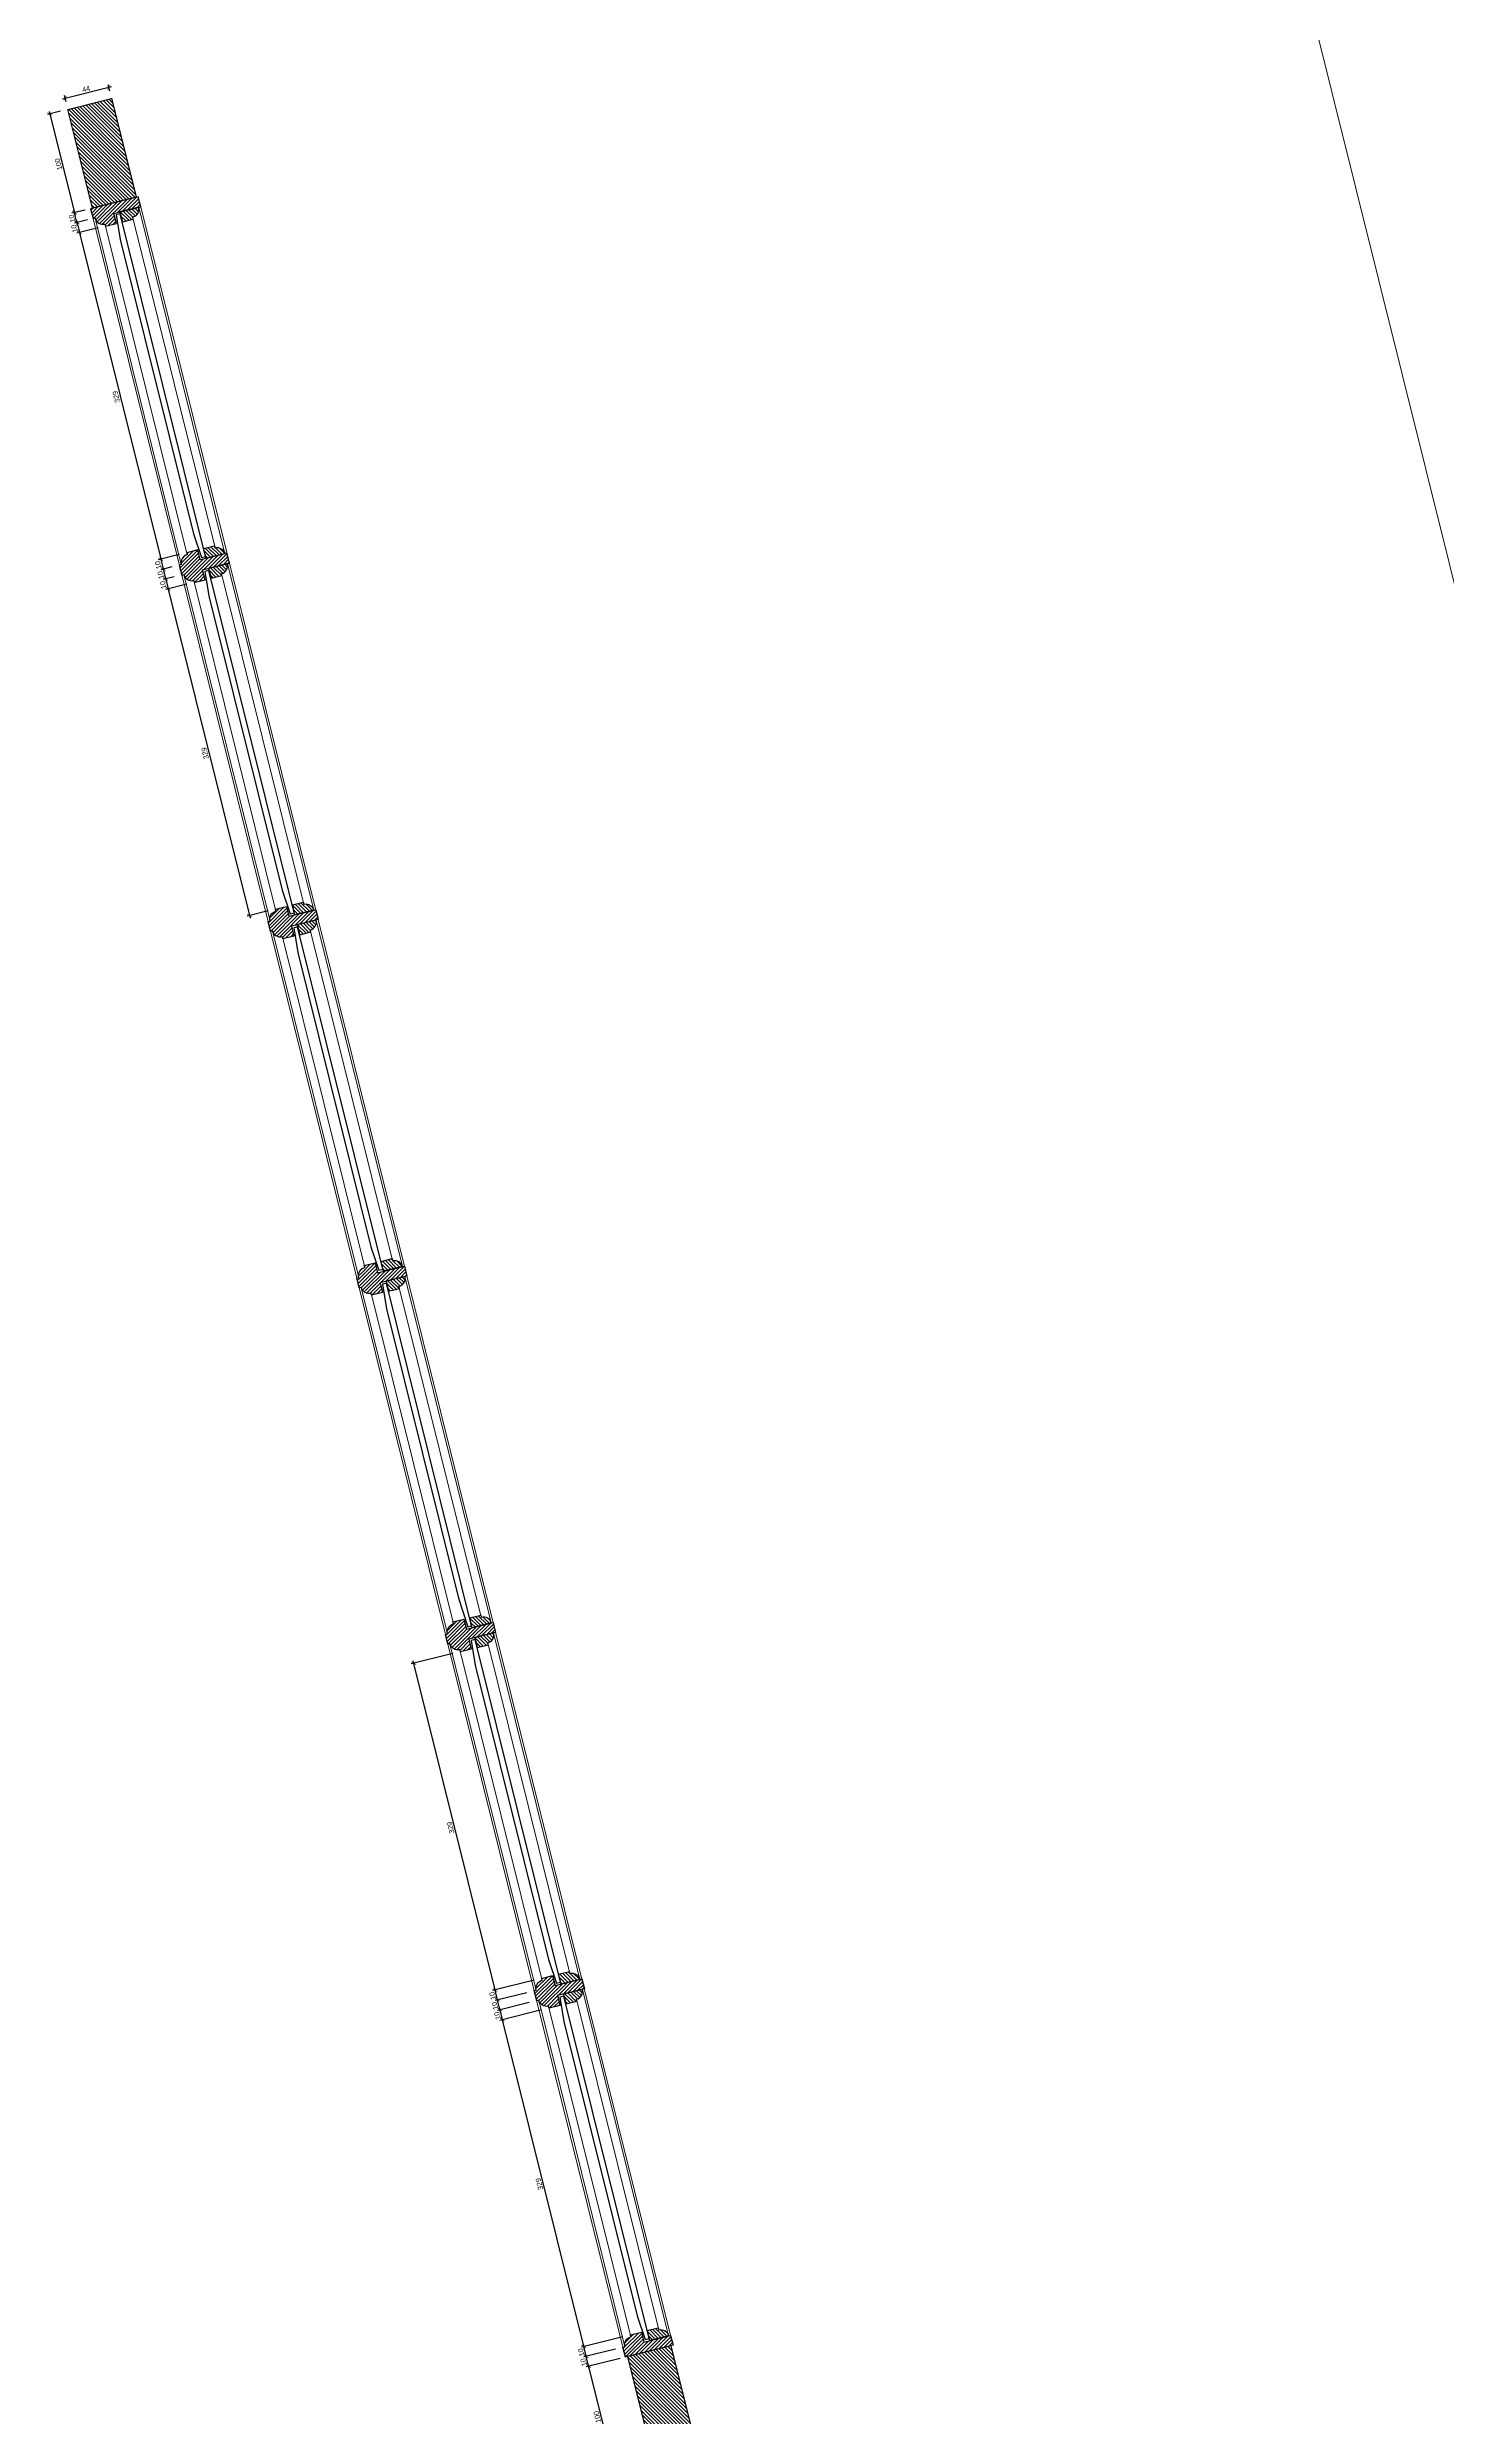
# Model space of a CAD drawing. Header units: inches. Extents: x 122939 to 389145, y 29603 to 574065.
# Drawn here: x 320966 to 322333, y 501456 to 503773 of the extents above; entities that cross this region are included whole.
import ezdxf

# ---------------------------------------------------------------- set-up
doc = ezdxf.new("R2010")
doc.units = ezdxf.units.IN
doc.header["$MEASUREMENT"] = 0
doc.layers.add('A-RNDR-PT36', color=253, linetype='Continuous', lineweight=20)
doc.layers.add('DETAIL', color=1, linetype='Continuous')
doc.styles.add('DA-dim', font='arial.ttf')
doc.dimstyles.new('DA-2', dxfattribs={"dimtxt": 5, "dimasz": 3.75, "dimexe": 2.5, "dimexo": 7.5, "dimgap": 1.25, "dimtad": 1, "dimdec": 0, "dimdsep": 46, "dimtxsty": 'DA-dim', "dimblk": 'ARCHTICK', "dimcen": 5, "dimdle": 2.5, "dimadec": 0, "dimazin": 0, "dimtfac": 1, "dimtdec": 0, "dimtix": 1, "dimtmove": 2, "dimatfit": 3, "dimfxl": 1, "dimarcsym": 0})
pattern_1 = [(135, (-5401.4015, -258.9501), (-1.767766953, -1.767766953), [])]
pattern_2 = [(135, (-5401.4015, -482.27), (-1.767766953, -1.767766953), [])]
pattern_3 = [(135, (-5153.9015, -370.61), (-1.767766953, -1.767766953), [])]
pattern_4 = [(135, (-5401.4015, -841.43), (-1.767766953, -1.767766953), [])]
pattern_5 = [(135, (-5401.4015, -1200.59), (-1.767766953, -1.767766953), [])]
pattern_6 = [(135, (-5401.4015, -1559.75), (-1.767766953, -1.767766953), [])]

# ---------------------------------------------------------------- blocks, each defined once
blk = doc.blocks.new('_ARCHTICK')
at = {"color": 0, "linetype": 'ByBlock', "const_width": 0.15}
blk.add_lwpolyline([(-0.5, -0.5), (0.5, 0.5)], dxfattribs=at)
blk = doc.blocks.new('*D585')
at = {"layer": 'Defpoints', "color": 0, "transparency": 16777216}
for p in [(320986.1, 503712.1, 0), (320992.5, 503611.1), (321010.1, 503615.5, 0)]:
    blk.add_point(p, dxfattribs=at)
at = {"layer": 'DETAIL', "color": 0, "lineweight": -2, "transparency": 16777216}
for p, q in [((320978.8, 503710.3), (320966, 503707.1)), ((320967.8, 503710.2), (320993.1, 503608.7)), ((321002.9, 503613.7), (320990, 503610.5))]:
    blk.add_line(p, q, dxfattribs=at)
at = {"layer": 'DETAIL', "color": 0, "lineweight": -2, "transparency": 16777216, "xscale": 3.75, "yscale": 3.75, "zscale": 3.75}
for p, rotation in [((320968.4, 503707.7), 103.9714232829857), ((320992.5, 503611.1), 283.9714232829857)]:
    blk.add_blockref('_ARCHTICK', p, dxfattribs=dict(at, rotation=rotation))
at = {"layer": 'DETAIL', "color": 0, "transparency": 16777216, "insert": (320976.8, 503658.5), "char_height": 5, "attachment_point": 5, "rotation": 103.9714, "style": 'DA-dim'}
blk.add_mtext('100', dxfattribs=at)
blk = doc.blocks.new('*D586')
at = {"layer": 'Defpoints', "color": 0, "transparency": 16777216}
for p in [(321026.1, 503733.8), (320986.1, 503712.1, 0), (321028.8, 503722.8, 0)]:
    blk.add_point(p, dxfattribs=at)
at = {"layer": 'DETAIL', "color": 0, "lineweight": -2, "transparency": 16777216}
for p, q in [((320980.9, 503722.6), (321028.5, 503734.4)), ((320984.3, 503719.4), (320982.8, 503725.6)), ((321027, 503730), (321025.4, 503736.2))]:
    blk.add_line(p, q, dxfattribs=at)
at = {"layer": 'DETAIL', "color": 0, "lineweight": -2, "transparency": 16777216, "xscale": 3.75, "yscale": 3.75, "zscale": 3.75}
for p, rotation in [((320983.4, 503723.2), 193.9714232829857), ((321026.1, 503733.8), 13.9714232829857)]:
    blk.add_blockref('_ARCHTICK', p, dxfattribs=dict(at, rotation=rotation))
at = {"layer": 'DETAIL', "color": 0, "transparency": 16777216, "insert": (321003.8, 503732.1), "char_height": 5, "attachment_point": 5, "rotation": 13.9714, "style": 'DA-dim'}
blk.add_mtext('44', dxfattribs=at)
blk = doc.blocks.new('*D587')
at = {"layer": 'Defpoints', "color": 0, "transparency": 16777216}
for p in [(320997.3, 503591.7), (321012.6, 503605.8, 0), (321022.7, 503598, 0)]:
    blk.add_point(p, dxfattribs=at)
at = {"layer": 'DETAIL', "color": 0, "lineweight": -2, "transparency": 16777216}
for p, q in [((321005.3, 503604), (320992.5, 503600.8)), ((320994.3, 503603.8), (320997.9, 503589.3)), ((321015.5, 503596.2), (320994.9, 503591.1))]:
    blk.add_line(p, q, dxfattribs=at)
at = {"layer": 'DETAIL', "color": 0, "lineweight": -2, "transparency": 16777216, "xscale": 3.75, "yscale": 3.75, "zscale": 3.75}
for p, rotation in [((320994.9, 503601.4), 103.9714232829857), ((320997.3, 503591.7), 283.9714232829857)]:
    blk.add_blockref('_ARCHTICK', p, dxfattribs=dict(at, rotation=rotation))
at = {"layer": 'DETAIL', "color": 0, "transparency": 16777216, "insert": (320992.4, 503595.6), "char_height": 5, "attachment_point": 5, "rotation": 103.9714, "style": 'DA-dim'}
blk.add_mtext('10', dxfattribs=at)
blk = doc.blocks.new('*D588')
at = {"layer": 'Defpoints', "color": 0, "transparency": 16777216}
for p in [(321022.7, 503598, 0), (321076.8, 503272.3), (321102.2, 503278.6, 0)]:
    blk.add_point(p, dxfattribs=at)
at = {"layer": 'DETAIL', "color": 0, "lineweight": -2, "transparency": 16777216}
for p, q in [((321015.5, 503596.2), (320994.9, 503591.1)), ((320996.7, 503594.1), (321077.4, 503269.9)), ((321094.9, 503276.8), (321074.3, 503271.7))]:
    blk.add_line(p, q, dxfattribs=at)
at = {"layer": 'DETAIL', "color": 0, "lineweight": -2, "transparency": 16777216, "xscale": 3.75, "yscale": 3.75, "zscale": 3.75}
for p, rotation in [((320997.3, 503591.7), 103.9714232829857), ((321076.8, 503272.3), 283.9714232829857)]:
    blk.add_blockref('_ARCHTICK', p, dxfattribs=dict(at, rotation=rotation))
at = {"layer": 'DETAIL', "color": 0, "transparency": 16777216, "insert": (321033.3, 503431.1), "char_height": 5, "attachment_point": 5, "rotation": 103.9714, "style": 'DA-dim'}
blk.add_mtext('329', dxfattribs=at)
blk = doc.blocks.new('*D589')
at = {"layer": 'Defpoints', "color": 0, "transparency": 16777216}
for p in [(321079.2, 503262.6), (321094.9, 503266.5, 0), (321102.2, 503278.6, 0)]:
    blk.add_point(p, dxfattribs=at)
at = {"layer": 'DETAIL', "color": 0, "lineweight": -2, "transparency": 16777216}
for p, q in [((321094.9, 503276.8), (321074.3, 503271.7)), ((321076.2, 503274.7), (321079.8, 503260.2)), ((321087.6, 503264.7), (321076.8, 503262))]:
    blk.add_line(p, q, dxfattribs=at)
at = {"layer": 'DETAIL', "color": 0, "lineweight": -2, "transparency": 16777216, "xscale": 3.75, "yscale": 3.75, "zscale": 3.75}
for p, rotation in [((321076.8, 503272.3), 103.9714232829857), ((321079.2, 503262.6), 283.9714232829857)]:
    blk.add_blockref('_ARCHTICK', p, dxfattribs=dict(at, rotation=rotation))
at = {"layer": 'DETAIL', "color": 0, "transparency": 16777216, "insert": (321074.3, 503266.5), "char_height": 5, "attachment_point": 5, "rotation": 103.9714, "style": 'DA-dim'}
blk.add_mtext('10', dxfattribs=at)
blk = doc.blocks.new('*D590')
at = {"layer": 'Defpoints', "color": 0, "transparency": 16777216}
for p in [(321094.9, 503266.5, 0), (321081.6, 503252.9), (321097.3, 503256.8, 0)]:
    blk.add_point(p, dxfattribs=at)
at = {"layer": 'DETAIL', "color": 0, "lineweight": -2, "transparency": 16777216}
for p, q in [((321087.6, 503264.7), (321076.8, 503262)), ((321078.6, 503265), (321082.2, 503250.5)), ((321090, 503255), (321079.2, 503252.3))]:
    blk.add_line(p, q, dxfattribs=at)
at = {"layer": 'DETAIL', "color": 0, "lineweight": -2, "transparency": 16777216, "xscale": 3.75, "yscale": 3.75, "zscale": 3.75}
for p, rotation in [((321079.2, 503262.6), 103.9714232829857), ((321081.6, 503252.9), 283.9714232829857)]:
    blk.add_blockref('_ARCHTICK', p, dxfattribs=dict(at, rotation=rotation))
at = {"layer": 'DETAIL', "color": 0, "transparency": 16777216, "insert": (321076.7, 503256.8), "char_height": 5, "attachment_point": 5, "rotation": 103.9714, "style": 'DA-dim'}
blk.add_mtext('10', dxfattribs=at)
blk = doc.blocks.new('*D591')
at = {"layer": 'Defpoints', "color": 0, "transparency": 16777216}
for p in [(321084, 503243.2), (321097.3, 503256.8, 0), (321109.4, 503249.5, 0)]:
    blk.add_point(p, dxfattribs=at)
at = {"layer": 'DETAIL', "color": 0, "lineweight": -2, "transparency": 16777216}
for p, q in [((321090, 503255), (321079.2, 503252.3)), ((321081, 503255.3), (321084.6, 503240.8)), ((321102.2, 503247.7), (321081.6, 503242.6))]:
    blk.add_line(p, q, dxfattribs=at)
at = {"layer": 'DETAIL', "color": 0, "lineweight": -2, "transparency": 16777216, "xscale": 3.75, "yscale": 3.75, "zscale": 3.75}
for p, rotation in [((321081.6, 503252.9), 103.9714232829857), ((321084, 503243.2), 283.9714232829857)]:
    blk.add_blockref('_ARCHTICK', p, dxfattribs=dict(at, rotation=rotation))
at = {"layer": 'DETAIL', "color": 0, "transparency": 16777216, "insert": (321079.1, 503247.1), "char_height": 5, "attachment_point": 5, "rotation": 103.9714, "style": 'DA-dim'}
blk.add_mtext('10', dxfattribs=at)
blk = doc.blocks.new('*D592')
at = {"layer": 'Defpoints', "color": 0, "transparency": 16777216}
for p in [(321109.4, 503249.5, 0), (321163.5, 502923.8), (321188.9, 502930.1, 0)]:
    blk.add_point(p, dxfattribs=at)
at = {"layer": 'DETAIL', "color": 0, "lineweight": -2, "transparency": 16777216}
for p, q in [((321102.2, 503247.7), (321081.6, 503242.6)), ((321083.4, 503245.6), (321164.1, 502921.3)), ((321181.6, 502928.3), (321161.1, 502923.2))]:
    blk.add_line(p, q, dxfattribs=at)
at = {"layer": 'DETAIL', "color": 0, "lineweight": -2, "transparency": 16777216, "xscale": 3.75, "yscale": 3.75, "zscale": 3.75}
for p, rotation in [((321084, 503243.2), 103.9714232829857), ((321163.5, 502923.8), 283.9714232829857)]:
    blk.add_blockref('_ARCHTICK', p, dxfattribs=dict(at, rotation=rotation))
at = {"layer": 'DETAIL', "color": 0, "transparency": 16777216, "insert": (321120.1, 503082.5), "char_height": 5, "attachment_point": 5, "rotation": 103.9714, "style": 'DA-dim'}
blk.add_mtext('329', dxfattribs=at)
blk = doc.blocks.new('*D593')
at = {"layer": 'Defpoints', "color": 0, "transparency": 16777216}
for p in [(320992.5, 503611.1), (321008.2, 503615, 0), (321012.6, 503605.8, 0)]:
    blk.add_point(p, dxfattribs=at)
at = {"layer": 'DETAIL', "color": 0, "lineweight": -2, "transparency": 16777216}
for p, q in [((321000.9, 503613.2), (320990, 503610.5)), ((320995.5, 503599), (320991.9, 503613.5)), ((321005.3, 503604), (320992.5, 503600.8))]:
    blk.add_line(p, q, dxfattribs=at)
at = {"layer": 'DETAIL', "color": 0, "lineweight": -2, "transparency": 16777216, "xscale": 3.75, "yscale": 3.75, "zscale": 3.75}
for p, rotation in [((320992.5, 503611.1), 103.9714232829857), ((320994.9, 503601.4), 283.9714232829857)]:
    blk.add_blockref('_ARCHTICK', p, dxfattribs=dict(at, rotation=rotation))
at = {"layer": 'DETAIL', "color": 0, "transparency": 16777216, "insert": (320990, 503605.4), "char_height": 5, "attachment_point": 5, "rotation": 103.9714, "style": 'DA-dim'}
blk.add_mtext('10', dxfattribs=at)
blk = doc.blocks.new('*D596')
at = {"layer": 'Defpoints', "color": 0, "transparency": 16777216}
for p in [(321495, 501505.2), (321532.8, 501514.6, 0), (321552.1, 501416.3, 0)]:
    blk.add_point(p, dxfattribs=at)
at = {"layer": 'DETAIL', "color": 0, "lineweight": -2, "transparency": 16777216}
for p, q in [((321525.6, 501512.8), (321492.6, 501504.6)), ((321519.8, 501405.7), (321494.4, 501507.6)), ((321544.9, 501414.5), (321516.8, 501407.5))]:
    blk.add_line(p, q, dxfattribs=at)
at = {"layer": 'DETAIL', "color": 0, "lineweight": -2, "transparency": 16777216, "xscale": 3.75, "yscale": 3.75, "zscale": 3.75}
for p, rotation in [((321495, 501505.2), 103.9714232829857), ((321519.2, 501408.1), 283.9714232829857)]:
    blk.add_blockref('_ARCHTICK', p, dxfattribs=dict(at, rotation=rotation))
at = {"layer": 'DETAIL', "color": 0, "transparency": 16777216, "insert": (321503.4, 501455.7), "char_height": 5, "attachment_point": 5, "rotation": 103.9714, "style": 'DA-dim'}
blk.add_mtext('100', dxfattribs=at)
blk = doc.blocks.new('*D597')
at = {"layer": 'Defpoints', "color": 0, "transparency": 16777216}
for p in [(321492.6, 501514.9), (321528.5, 501523.8, 0), (321532.8, 501514.6, 0)]:
    blk.add_point(p, dxfattribs=at)
at = {"layer": 'DETAIL', "color": 0, "lineweight": -2, "transparency": 16777216}
for p, q in [((321521.2, 501522), (321490.2, 501514.3)), ((321495.6, 501502.8), (321492, 501517.3)), ((321525.6, 501512.8), (321492.6, 501504.6))]:
    blk.add_line(p, q, dxfattribs=at)
at = {"layer": 'DETAIL', "color": 0, "lineweight": -2, "transparency": 16777216, "xscale": 3.75, "yscale": 3.75, "zscale": 3.75}
for p, rotation in [((321492.6, 501514.9), 103.9714232829857), ((321495, 501505.2), 283.9714232829857)]:
    blk.add_blockref('_ARCHTICK', p, dxfattribs=dict(at, rotation=rotation))
at = {"layer": 'DETAIL', "color": 0, "transparency": 16777216, "insert": (321490.1, 501509.1), "char_height": 5, "attachment_point": 5, "rotation": 103.9714, "style": 'DA-dim'}
blk.add_mtext('10', dxfattribs=at)
blk = doc.blocks.new('*D598')
at = {"layer": 'Defpoints', "color": 0, "transparency": 16777216}
for p in [(321490.2, 501524.6), (321535.8, 501535.9, 0), (321528.5, 501523.8, 0)]:
    blk.add_point(p, dxfattribs=at)
at = {"layer": 'DETAIL', "color": 0, "lineweight": -2, "transparency": 16777216}
for p, q in [((321528.5, 501534.1), (321487.8, 501524)), ((321493.2, 501512.5), (321489.6, 501527)), ((321521.2, 501522), (321490.2, 501514.3))]:
    blk.add_line(p, q, dxfattribs=at)
at = {"layer": 'DETAIL', "color": 0, "lineweight": -2, "transparency": 16777216, "xscale": 3.75, "yscale": 3.75, "zscale": 3.75}
for p, rotation in [((321490.2, 501524.6), 103.9714232829857), ((321492.6, 501514.9), 283.9714232829857)]:
    blk.add_blockref('_ARCHTICK', p, dxfattribs=dict(at, rotation=rotation))
at = {"layer": 'DETAIL', "color": 0, "transparency": 16777216, "insert": (321487.7, 501518.8), "char_height": 5, "attachment_point": 5, "rotation": 103.9714, "style": 'DA-dim'}
blk.add_mtext('10', dxfattribs=at)
blk = doc.blocks.new('*D599')
at = {"layer": 'Defpoints', "color": 0, "transparency": 16777216}
for p in [(321456.3, 501855.4, 0), (321410.7, 501844), (321535.8, 501535.9, 0)]:
    blk.add_point(p, dxfattribs=at)
at = {"layer": 'DETAIL', "color": 0, "lineweight": -2, "transparency": 16777216}
for p, q in [((321449, 501853.6), (321408.3, 501843.4)), ((321490.8, 501522.2), (321410.1, 501846.5)), ((321528.5, 501534.1), (321487.8, 501524))]:
    blk.add_line(p, q, dxfattribs=at)
at = {"layer": 'DETAIL', "color": 0, "lineweight": -2, "transparency": 16777216, "xscale": 3.75, "yscale": 3.75, "zscale": 3.75}
for p, rotation in [((321410.7, 501844), 103.9714232829857), ((321490.2, 501524.6), 283.9714232829857)]:
    blk.add_blockref('_ARCHTICK', p, dxfattribs=dict(at, rotation=rotation))
at = {"layer": 'DETAIL', "color": 0, "transparency": 16777216, "insert": (321446.8, 501683.4), "char_height": 5, "attachment_point": 5, "rotation": 103.9714, "style": 'DA-dim'}
blk.add_mtext('329', dxfattribs=at)
blk = doc.blocks.new('*D600')
at = {"layer": 'Defpoints', "color": 0, "transparency": 16777216}
for p in [(321408.3, 501853.7), (321444.2, 501862.7, 0), (321456.3, 501855.4, 0)]:
    blk.add_point(p, dxfattribs=at)
at = {"layer": 'DETAIL', "color": 0, "lineweight": -2, "transparency": 16777216}
for p, q in [((321436.9, 501860.8), (321405.9, 501853.1)), ((321411.3, 501841.6), (321407.7, 501856.2)), ((321449, 501853.6), (321408.3, 501843.4))]:
    blk.add_line(p, q, dxfattribs=at)
at = {"layer": 'DETAIL', "color": 0, "lineweight": -2, "transparency": 16777216, "xscale": 3.75, "yscale": 3.75, "zscale": 3.75}
for p, rotation in [((321408.3, 501853.7), 103.9714232829857), ((321410.7, 501844), 283.9714232829857)]:
    blk.add_blockref('_ARCHTICK', p, dxfattribs=dict(at, rotation=rotation))
at = {"layer": 'DETAIL', "color": 0, "transparency": 16777216, "insert": (321405.8, 501848), "char_height": 5, "attachment_point": 5, "rotation": 103.9714, "style": 'DA-dim'}
blk.add_mtext('10', dxfattribs=at)
blk = doc.blocks.new('*D601')
at = {"layer": 'Defpoints', "color": 0, "transparency": 16777216}
for p in [(321441.8, 501872.4, 0), (321405.9, 501863.4), (321444.2, 501862.7, 0)]:
    blk.add_point(p, dxfattribs=at)
at = {"layer": 'DETAIL', "color": 0, "lineweight": -2, "transparency": 16777216}
for p, q in [((321434.5, 501870.5), (321403.5, 501862.8)), ((321408.9, 501851.3), (321405.3, 501865.9)), ((321436.9, 501860.8), (321405.9, 501853.1))]:
    blk.add_line(p, q, dxfattribs=at)
at = {"layer": 'DETAIL', "color": 0, "lineweight": -2, "transparency": 16777216, "xscale": 3.75, "yscale": 3.75, "zscale": 3.75}
for p, rotation in [((321405.9, 501863.4), 103.9714232829857), ((321408.3, 501853.7), 283.9714232829857)]:
    blk.add_blockref('_ARCHTICK', p, dxfattribs=dict(at, rotation=rotation))
at = {"layer": 'DETAIL', "color": 0, "transparency": 16777216, "insert": (321403.4, 501857.7), "char_height": 5, "attachment_point": 5, "rotation": 103.9714, "style": 'DA-dim'}
blk.add_mtext('10', dxfattribs=at)
blk = doc.blocks.new('*D602')
at = {"layer": 'Defpoints', "color": 0, "transparency": 16777216}
for p in [(321403.5, 501873.1), (321441.8, 501872.4, 0), (321449.1, 501884.5, 0)]:
    blk.add_point(p, dxfattribs=at)
at = {"layer": 'DETAIL', "color": 0, "lineweight": -2, "transparency": 16777216}
for p, q in [((321441.8, 501882.7), (321401.1, 501872.5)), ((321406.5, 501861), (321402.9, 501875.6)), ((321434.5, 501870.5), (321403.5, 501862.8))]:
    blk.add_line(p, q, dxfattribs=at)
at = {"layer": 'DETAIL', "color": 0, "lineweight": -2, "transparency": 16777216, "xscale": 3.75, "yscale": 3.75, "zscale": 3.75}
for p, rotation in [((321403.5, 501873.1), 103.9714232829857), ((321405.9, 501863.4), 283.9714232829857)]:
    blk.add_blockref('_ARCHTICK', p, dxfattribs=dict(at, rotation=rotation))
at = {"layer": 'DETAIL', "color": 0, "transparency": 16777216, "insert": (321401, 501867.4), "char_height": 5, "attachment_point": 5, "rotation": 103.9714, "style": 'DA-dim'}
blk.add_mtext('10', dxfattribs=at)
blk = doc.blocks.new('*D603')
at = {"layer": 'Defpoints', "color": 0, "transparency": 16777216}
for p in [(321369.6, 502203.9, 0), (321324, 502192.6), (321449.1, 501884.5, 0)]:
    blk.add_point(p, dxfattribs=at)
at = {"layer": 'DETAIL', "color": 0, "lineweight": -2, "transparency": 16777216}
for p, q in [((321362.3, 502202.1), (321321.6, 502192)), ((321404.1, 501870.7), (321323.4, 502195)), ((321441.8, 501882.7), (321401.1, 501872.5))]:
    blk.add_line(p, q, dxfattribs=at)
at = {"layer": 'DETAIL', "color": 0, "lineweight": -2, "transparency": 16777216, "xscale": 3.75, "yscale": 3.75, "zscale": 3.75}
for p, rotation in [((321324, 502192.6), 103.9714232829857), ((321403.5, 501873.1), 283.9714232829857)]:
    blk.add_blockref('_ARCHTICK', p, dxfattribs=dict(at, rotation=rotation))
at = {"layer": 'DETAIL', "color": 0, "transparency": 16777216, "insert": (321360.1, 502031.9), "char_height": 5, "attachment_point": 5, "rotation": 103.9714, "style": 'DA-dim'}
blk.add_mtext('329', dxfattribs=at)

msp = doc.modelspace()

# ---------------------------------------------------------------- hatches: boundary and pattern name
at = {"lineweight": 0}
h = msp.add_hatch(dxfattribs=at)
h.set_pattern_fill('ANSI31', color=8, scale=20, angle=90)
h.set_pattern_definition(pattern_1)
edge = h.paths.add_edge_path()
edge.add_line((321028.691, 503723.181), (321052.835, 503626.139))
edge.add_line((321052.835, 503626.139), (321010.137, 503615.516))
edge.add_line((321010.137, 503615.516), (320986.098, 503712.134))
edge.add_line((320986.098, 503712.134), (321028.796, 503722.757))
h = msp.add_hatch(dxfattribs=at)
h.set_pattern_fill('ANSI31', color=8, scale=20)
h.set_pattern_definition([(45, (-5401.4015, -258.9501), (-1.767766953, 1.767766953), [])])
h.paths.add_polyline_path([(321022.729, 503598.039), (321022.246, 503599.98, -0.41421356), (321012.551, 503605.812), (321010.61, 503605.329), (321008.196, 503615.033), (321054.776, 503626.622), (321057.19, 503616.918), (321030.989, 503610.399), (321033.403, 503600.695)])
h = msp.add_hatch(dxfattribs=at)
h.set_pattern_fill('ANSI31', color=8, scale=20, angle=90)
h.set_pattern_definition(pattern_1)
h.paths.add_polyline_path([(321039.226, 503602.143), (321036.811, 503611.847), (321055.249, 503616.435, -0.41421356), (321049.417, 503606.74), (321049.9, 503604.799)])
h = msp.add_hatch(dxfattribs=at)
h.set_pattern_fill('ANSI31', color=8, scale=20, angle=90)
h.set_pattern_definition(pattern_3)
edge = h.paths.add_edge_path()
edge.add_line((321139.55, 503277.604), (321121.112, 503273.017))
edge.add_line((321121.112, 503273.017), (321118.697, 503282.721))
edge.add_line((321118.697, 503282.721), (321129.372, 503285.377))
edge.add_line((321129.372, 503285.377), (321129.855, 503283.436))
edge.add_arc((321131.786, 503275.673), 8, -346.028577, -256.028577, ccw=False)
h = msp.add_hatch(dxfattribs=at)
h.set_pattern_fill('ANSI31', color=8, scale=20)
h.set_pattern_definition([(45, (-5153.9015, -370.61), (-1.767766953, 1.767766953), [])])
edge = h.paths.add_edge_path()
edge.add_line((321143.905, 503268.383), (321117.704, 503261.864))
edge.add_line((321117.704, 503261.864), (321120.118, 503252.16))
edge.add_line((321120.118, 503252.16), (321109.443, 503249.504))
edge.add_line((321109.443, 503249.504), (321108.961, 503251.445))
edge.add_arc((321107.029, 503259.208), 8, -166.028577, -76.028577, ccw=False)
edge.add_line((321099.266, 503257.277), (321097.325, 503256.794))
edge.add_line((321097.325, 503256.794), (321094.911, 503266.498))
edge.add_line((321094.911, 503266.498), (321096.851, 503266.981))
edge.add_arc((321104.615, 503268.913), 8, -256.028577, -166.028577, ccw=False)
edge.add_line((321102.683, 503276.676), (321102.2, 503278.617))
edge.add_line((321102.2, 503278.617), (321112.875, 503281.272))
edge.add_line((321112.875, 503281.272), (321115.289, 503271.568))
edge.add_line((321115.289, 503271.568), (321141.491, 503278.087))
edge.add_line((321141.491, 503278.087), (321143.905, 503268.383))
h = msp.add_hatch(dxfattribs=at)
h.set_pattern_fill('ANSI31', color=8, scale=20, angle=90)
h.set_pattern_definition(pattern_3)
edge = h.paths.add_edge_path()
edge.add_line((321141.964, 503267.9), (321123.526, 503263.313))
edge.add_line((321123.526, 503263.313), (321125.941, 503253.609))
edge.add_line((321125.941, 503253.609), (321136.615, 503256.264))
edge.add_line((321136.615, 503256.264), (321136.132, 503258.205))
edge.add_arc((321134.201, 503265.969), 8, -76.028577, 13.971423)
h = msp.add_hatch(dxfattribs=at)
h.set_pattern_fill('ANSI31', color=8, scale=20)
h.set_pattern_definition([(45, (-5401.4015, -482.27), (-1.767766953, 1.767766953), [])])
edge = h.paths.add_edge_path()
edge.add_line((321230.62, 502919.848), (321204.419, 502913.329))
edge.add_line((321204.419, 502913.329), (321206.833, 502903.625))
edge.add_line((321206.833, 502903.625), (321196.158, 502900.969))
edge.add_line((321196.158, 502900.969), (321195.675, 502902.91))
edge.add_arc((321193.744, 502910.674), 8, 193.971423, 283.971423, ccw=False)
edge.add_line((321185.981, 502908.742), (321184.04, 502908.259))
edge.add_line((321184.04, 502908.259), (321181.625, 502917.963))
edge.add_line((321181.625, 502917.963), (321183.566, 502918.446))
edge.add_arc((321191.33, 502920.378), 8, 103.971423, 193.971423, ccw=False)
edge.add_line((321189.398, 502928.141), (321188.915, 502930.082))
edge.add_line((321188.915, 502930.082), (321199.59, 502932.738))
edge.add_line((321199.59, 502932.738), (321202.004, 502923.034))
edge.add_line((321202.004, 502923.034), (321228.205, 502929.552))
edge.add_line((321228.205, 502929.552), (321230.62, 502919.848))
h = msp.add_hatch(dxfattribs=at)
h.set_pattern_fill('ANSI31', color=8, scale=20, angle=90)
h.set_pattern_definition(pattern_2)
edge = h.paths.add_edge_path()
edge.add_line((321226.265, 502929.07), (321207.827, 502924.482))
edge.add_line((321207.827, 502924.482), (321205.412, 502934.186))
edge.add_line((321205.412, 502934.186), (321216.087, 502936.842))
edge.add_line((321216.087, 502936.842), (321216.57, 502934.901))
edge.add_arc((321218.501, 502927.138), 8, 13.971423, 103.971423, ccw=False)
h = msp.add_hatch(dxfattribs=at)
h.set_pattern_fill('ANSI31', color=8, scale=20, angle=90)
h.set_pattern_definition(pattern_2)
edge = h.paths.add_edge_path()
edge.add_line((321228.679, 502919.365), (321210.241, 502914.778))
edge.add_line((321210.241, 502914.778), (321212.655, 502905.074))
edge.add_line((321212.655, 502905.074), (321223.33, 502907.73))
edge.add_line((321223.33, 502907.73), (321222.847, 502909.671))
edge.add_arc((321220.916, 502917.434), 8, 283.971423, 373.971423)
h = msp.add_hatch(dxfattribs=at)
h.set_pattern_fill('ANSI31', color=8, scale=20)
h.set_pattern_definition([(45, (-5401.4015, -841.43), (-1.767766953, 1.767766953), [])])
edge = h.paths.add_edge_path()
edge.add_line((321317.335, 502571.314), (321291.133, 502564.795))
edge.add_line((321291.133, 502564.795), (321293.548, 502555.091))
edge.add_line((321293.548, 502555.091), (321282.873, 502552.435))
edge.add_line((321282.873, 502552.435), (321282.39, 502554.376))
edge.add_arc((321280.459, 502562.139), 8, 193.971423, 283.971423, ccw=False)
edge.add_line((321272.695, 502560.207), (321270.755, 502559.725))
edge.add_line((321270.755, 502559.725), (321268.34, 502569.429))
edge.add_line((321268.34, 502569.429), (321270.281, 502569.912))
edge.add_arc((321278.044, 502571.843), 8, 103.971423, 193.971423, ccw=False)
edge.add_line((321276.113, 502579.606), (321275.63, 502581.547))
edge.add_line((321275.63, 502581.547), (321286.305, 502584.203))
edge.add_line((321286.305, 502584.203), (321288.719, 502574.499))
edge.add_line((321288.719, 502574.499), (321314.92, 502581.018))
edge.add_line((321314.92, 502581.018), (321317.335, 502571.314))
h = msp.add_hatch(dxfattribs=at)
h.set_pattern_fill('ANSI31', color=8, scale=20, angle=90)
h.set_pattern_definition(pattern_4)
edge = h.paths.add_edge_path()
edge.add_line((321312.979, 502580.535), (321294.541, 502575.948))
edge.add_line((321294.541, 502575.948), (321292.127, 502585.652))
edge.add_line((321292.127, 502585.652), (321302.802, 502588.308))
edge.add_line((321302.802, 502588.308), (321303.285, 502586.367))
edge.add_arc((321305.216, 502578.603), 8, 13.971423, 103.971423, ccw=False)
h = msp.add_hatch(dxfattribs=at)
h.set_pattern_fill('ANSI31', color=8, scale=20, angle=90)
h.set_pattern_definition(pattern_4)
edge = h.paths.add_edge_path()
edge.add_line((321315.394, 502570.831), (321296.956, 502566.243))
edge.add_line((321296.956, 502566.243), (321299.37, 502556.539))
edge.add_line((321299.37, 502556.539), (321310.045, 502559.195))
edge.add_line((321310.045, 502559.195), (321309.562, 502561.136))
edge.add_arc((321307.63, 502568.899), 8, 283.971423, 373.971423)
h = msp.add_hatch(dxfattribs=at)
h.set_pattern_fill('ANSI31', color=8, scale=20)
h.set_pattern_definition([(45, (-5401.4015, -1200.59), (-1.767766953, 1.767766953), [])])
edge = h.paths.add_edge_path()
edge.add_line((321404.049, 502222.779), (321377.848, 502216.26))
edge.add_line((321377.848, 502216.26), (321380.263, 502206.556))
edge.add_line((321380.263, 502206.556), (321369.588, 502203.9))
edge.add_line((321369.588, 502203.9), (321369.105, 502205.841))
edge.add_arc((321367.174, 502213.604), 8, 193.971423, 283.971423, ccw=False)
edge.add_line((321359.41, 502211.673), (321357.469, 502211.19))
edge.add_line((321357.469, 502211.19), (321355.055, 502220.894))
edge.add_line((321355.055, 502220.894), (321356.996, 502221.377))
edge.add_arc((321364.759, 502223.308), 8, 103.971423, 193.971423, ccw=False)
edge.add_line((321362.828, 502231.072), (321362.345, 502233.013))
edge.add_line((321362.345, 502233.013), (321373.019, 502235.668))
edge.add_line((321373.019, 502235.668), (321375.434, 502225.964))
edge.add_line((321375.434, 502225.964), (321401.635, 502232.483))
edge.add_line((321401.635, 502232.483), (321404.049, 502222.779))
h = msp.add_hatch(dxfattribs=at)
h.set_pattern_fill('ANSI31', color=8, scale=20, angle=90)
h.set_pattern_definition(pattern_5)
edge = h.paths.add_edge_path()
edge.add_line((321399.694, 502232), (321381.256, 502227.413))
edge.add_line((321381.256, 502227.413), (321378.842, 502237.117))
edge.add_line((321378.842, 502237.117), (321389.517, 502239.773))
edge.add_line((321389.517, 502239.773), (321389.999, 502237.832))
edge.add_arc((321391.931, 502230.069), 8, 13.971423, 103.971423, ccw=False)
h = msp.add_hatch(dxfattribs=at)
h.set_pattern_fill('ANSI31', color=8, scale=20, angle=90)
h.set_pattern_definition(pattern_5)
edge = h.paths.add_edge_path()
edge.add_line((321402.109, 502222.296), (321383.671, 502217.709))
edge.add_line((321383.671, 502217.709), (321386.085, 502208.005))
edge.add_line((321386.085, 502208.005), (321396.76, 502210.66))
edge.add_line((321396.76, 502210.66), (321396.277, 502212.601))
edge.add_arc((321394.345, 502220.364), 8, 283.971423, 373.971423)
h = msp.add_hatch(dxfattribs=at)
h.set_pattern_fill('ANSI31', color=8, scale=20)
h.set_pattern_definition([(45, (-5401.4015, -1559.75), (-1.767766953, 1.767766953), [])])
edge = h.paths.add_edge_path()
edge.add_line((321490.764, 501874.244), (321464.563, 501867.725))
edge.add_line((321464.563, 501867.725), (321466.977, 501858.021))
edge.add_line((321466.977, 501858.021), (321456.303, 501855.365))
edge.add_line((321456.303, 501855.365), (321455.82, 501857.306))
edge.add_arc((321453.888, 501865.07), 8, 193.971423, 283.971423, ccw=False)
edge.add_line((321446.125, 501863.138), (321444.184, 501862.655))
edge.add_line((321444.184, 501862.655), (321441.77, 501872.359))
edge.add_line((321441.77, 501872.359), (321443.711, 501872.842))
edge.add_arc((321451.474, 501874.774), 8, 103.971423, 193.971423, ccw=False)
edge.add_line((321449.543, 501882.537), (321449.06, 501884.478))
edge.add_line((321449.06, 501884.478), (321459.734, 501887.134))
edge.add_line((321459.734, 501887.134), (321462.149, 501877.429))
edge.add_line((321462.149, 501877.429), (321488.35, 501883.948))
edge.add_line((321488.35, 501883.948), (321490.764, 501874.244))
h = msp.add_hatch(dxfattribs=at)
h.set_pattern_fill('ANSI31', color=8, scale=20, angle=90)
h.set_pattern_definition(pattern_6)
edge = h.paths.add_edge_path()
edge.add_line((321486.409, 501883.465), (321467.971, 501878.878))
edge.add_line((321467.971, 501878.878), (321465.557, 501888.582))
edge.add_line((321465.557, 501888.582), (321476.231, 501891.238))
edge.add_line((321476.231, 501891.238), (321476.714, 501889.297))
edge.add_arc((321478.646, 501881.534), 8, 13.971423, 103.971423, ccw=False)
h = msp.add_hatch(dxfattribs=at)
h.set_pattern_fill('ANSI31', color=8, scale=20, angle=90)
h.set_pattern_definition(pattern_6)
edge = h.paths.add_edge_path()
edge.add_line((321488.823, 501873.761), (321470.386, 501869.174))
edge.add_line((321470.386, 501869.174), (321472.8, 501859.47))
edge.add_line((321472.8, 501859.47), (321483.475, 501862.126))
edge.add_line((321483.475, 501862.126), (321482.992, 501864.066))
edge.add_arc((321481.06, 501871.83), 8, 283.971423, 373.971423)
h = msp.add_hatch(dxfattribs=at)
h.set_pattern_fill('ANSI31', color=8, scale=20)
h.set_pattern_definition([(45, (-5401.4015, -1671.41), (-1.767766953, 1.767766953), [])])
h.paths.add_polyline_path([(321530.899, 501514.12), (321528.485, 501523.825), (321530.426, 501524.307, -0.41421356), (321536.257, 501534.002), (321535.775, 501535.943), (321546.449, 501538.599), (321548.864, 501528.895), (321575.065, 501535.414), (321577.479, 501525.709)])
h = msp.add_hatch(dxfattribs=at)
h.set_pattern_fill('ANSI31', color=8, scale=20, angle=90)
h.set_pattern_definition([(135, (-5401.4015, -1666.4101), (-1.767766953, -1.767766953), [])])
h.paths.add_polyline_path([(321648.462, 501232.122), (321575.538, 501525.227), (321532.84, 501514.603), (321605.764, 501221.499)])
h = msp.add_hatch(dxfattribs=at)
h.set_pattern_fill('ANSI31', color=8, scale=20, angle=90)
h.set_pattern_definition([(135, (-5401.4015, -1671.41), (-1.767766953, -1.767766953), [])])
h.paths.add_polyline_path([(321552.272, 501540.048), (321554.686, 501530.343), (321573.124, 501534.931, 0.41421356), (321563.429, 501540.763), (321562.946, 501542.703)])

# ---------------------------------------------------------------- linework, layer by layer
at = {"color": 8, "lineweight": 0}
for p, q in [((321055.249, 503616.435, 0.001), (321139.55, 503277.604, 0.001)), ((321575.065, 501535.414, 0.001), (321057.19, 503616.918, 0.001)), ((321528.485, 501523.825, 0.001), (321010.61, 503605.329, 0.001)), ((321012.551, 503605.812, 0.001), (321096.851, 503266.981, 0.001)), ((321022.729, 503598.039, 0.001), (321102.683, 503276.676, 0.001)), ((321049.9, 503604.799, 0.001), (321129.855, 503283.436, 0.001)), ((321141.964, 503267.9, 0.001), (321226.265, 502929.07, 0.001)), ((321099.266, 503257.277, 0.001), (321183.566, 502918.446, 0.001)), ((321108.961, 503251.445, 0.001), (321189.398, 502928.141, 0.001)), ((321136.132, 503258.205, 0.001), (321216.57, 502934.901, 0.001)), ((321228.679, 502919.365, 0.001), (321312.979, 502580.535, 0.001)), ((321185.981, 502908.742, 0.001), (321270.281, 502569.912, 0.001)), ((321195.675, 502902.91, 0.001), (321276.113, 502579.606, 0.001)), ((321222.847, 502909.671, 0.001), (321303.285, 502586.367, 0.001)), ((321315.394, 502570.831, 0.001), (321399.694, 502232, 0.001)), ((321272.695, 502560.207, 0.001), (321356.996, 502221.377, 0.001)), ((321282.39, 502554.376, 0.001), (321362.828, 502231.072, 0.001)), ((321309.562, 502561.136, 0.001), (321389.999, 502237.832, 0.001)), ((321402.109, 502222.296, 0.001), (321486.409, 501883.465, 0.001)), ((321359.41, 502211.673, 0.001), (321443.711, 501872.842, 0.001)), ((321369.105, 502205.841, 0.001), (321449.543, 501882.537, 0.001)), ((321396.277, 502212.601, 0.001), (321476.714, 501889.297, 0.001)), ((321488.823, 501873.761, 0.001), (321573.124, 501534.931, 0.001)), ((321446.125, 501863.138, 0.001), (321530.426, 501524.307, 0.001)), ((321455.82, 501857.306, 0.001), (321536.257, 501534.002, 0.001)), ((321482.992, 501864.066, 0.001), (321563.429, 501540.763, 0.001))]:
    msp.add_line(p, q, dxfattribs=at)
at = {"color": 3, "elevation": 0.001}
for points in [[(321028.691, 503723.181), (321052.835, 503626.139), (321010.137, 503615.516), (320986.098, 503712.134), (321028.796, 503722.757)], [(321648.462, 501232.122), (321575.538, 501525.227), (321532.84, 501514.603), (321605.764, 501221.499), (321648.462, 501232.122)]]:
    msp.add_lwpolyline(points, dxfattribs=at)
for points in [[(321057.19, 503616.918), (321054.776, 503626.622), (321008.196, 503615.033), (321010.61, 503605.329), (321012.551, 503605.812, 0.41421356), (321022.246, 503599.98), (321022.729, 503598.039), (321033.403, 503600.695), (321030.989, 503610.399), (321057.19, 503616.918)], [(321055.249, 503616.435), (321036.811, 503611.847), (321039.226, 503602.143), (321049.9, 503604.799), (321049.417, 503606.74, 0.41421356), (321055.249, 503616.435, -1)], [(321226.265, 502929.07), (321207.827, 502924.482), (321205.412, 502934.186), (321216.087, 502936.842), (321216.57, 502934.901, -0.41421356), (321226.265, 502929.07, 1)], [(321228.679, 502919.365), (321210.241, 502914.778), (321212.655, 502905.074), (321223.33, 502907.73), (321222.847, 502909.671, 0.41421356), (321228.679, 502919.365, -1)], [(321312.979, 502580.535), (321294.541, 502575.948), (321292.127, 502585.652), (321302.802, 502588.308), (321303.285, 502586.367, -0.41421356), (321312.979, 502580.535, 1)], [(321315.394, 502570.831), (321296.956, 502566.243), (321299.37, 502556.539), (321310.045, 502559.195), (321309.562, 502561.136, 0.41421356), (321315.394, 502570.831, -1)], [(321402.109, 502222.296), (321383.671, 502217.709), (321386.085, 502208.005), (321396.76, 502210.66), (321396.277, 502212.601, 0.41421356), (321402.109, 502222.296, -1)], [(321486.409, 501883.465), (321467.971, 501878.878), (321465.557, 501888.582), (321476.231, 501891.238), (321476.714, 501889.297, -0.41421356), (321486.409, 501883.465, 1)], [(321488.823, 501873.761), (321470.386, 501869.174), (321472.8, 501859.47), (321483.475, 501862.126), (321482.992, 501864.066, 0.41421356), (321488.823, 501873.761, -1)], [(321575.065, 501535.414), (321577.479, 501525.709), (321530.899, 501514.12), (321528.485, 501523.825), (321530.426, 501524.307, -0.41421356), (321536.257, 501534.002), (321535.775, 501535.943), (321546.449, 501538.599), (321548.864, 501528.895), (321575.065, 501535.414)], [(321573.124, 501534.931), (321554.686, 501530.343), (321552.272, 501540.048), (321562.946, 501542.703), (321563.429, 501540.763, -0.41421356), (321573.124, 501534.931, 1)]]:
    msp.add_lwpolyline(points, format="xyb", dxfattribs=at)
for points in [[(321108.79, 503296.999), (321116.585, 503273.952), (321120.467, 503274.917), (321037.132, 503609.866), (321033.25, 503608.9), (321037.164, 503584.887)], [(321195.505, 502948.465), (321203.3, 502925.417), (321207.181, 502926.383), (321123.847, 503261.332), (321119.965, 503260.366), (321123.879, 503236.352)], [(321282.219, 502599.93), (321290.015, 502576.882), (321293.896, 502577.848), (321210.562, 502912.797), (321206.68, 502911.831), (321210.593, 502887.818)], [(321367.727, 502256.247), (321376.729, 502228.348), (321380.611, 502229.313), (321297.276, 502564.262), (321293.395, 502563.296), (321297.308, 502539.283)], [(321455.649, 501902.861), (321463.444, 501879.813), (321467.326, 501880.779), (321383.991, 502215.727), (321380.11, 502214.762), (321384.023, 502190.748)], [(321542.364, 501554.326), (321550.159, 501531.278), (321554.041, 501532.244), (321470.706, 501867.193), (321466.824, 501866.227), (321470.738, 501842.213)]]:
    msp.add_lwpolyline(points, close=True, dxfattribs=at)
at = {"color": 3, "lineweight": -2, "elevation": 0.001}
for points in [[(321139.55, 503277.604), (321121.112, 503273.017), (321118.697, 503282.721), (321129.372, 503285.377), (321129.855, 503283.436, -0.41421356), (321139.55, 503277.604, 1)], [(321141.964, 503267.9), (321123.526, 503263.313), (321125.941, 503253.609), (321136.615, 503256.264), (321136.132, 503258.205, 0.41421356), (321141.964, 503267.9, -1)]]:
    msp.add_lwpolyline(points, format="xyb", dxfattribs=at)
msp.add_lwpolyline([(321141.491, 503278.087), (321115.289, 503271.568), (321112.875, 503281.272), (321102.2, 503278.617), (321102.683, 503276.676, 0.41421356), (321096.851, 503266.981), (321094.911, 503266.498), (321097.325, 503256.794), (321099.266, 503257.277, 0.41421356), (321108.961, 503251.445), (321109.443, 503249.504), (321120.118, 503252.16), (321117.704, 503261.864), (321143.905, 503268.383)], format="xyb", close=True, dxfattribs=at)
at = {"color": 3, "elevation": 0.001}
for points in [[(321230.62, 502919.848), (321204.419, 502913.329), (321206.833, 502903.625), (321196.158, 502900.969), (321195.675, 502902.91, -0.41421356), (321185.981, 502908.742), (321184.04, 502908.259), (321181.625, 502917.963), (321183.566, 502918.446, -0.41421356), (321189.398, 502928.141), (321188.915, 502930.082), (321199.59, 502932.738), (321202.004, 502923.034), (321228.205, 502929.552)], [(321317.335, 502571.314), (321291.133, 502564.795), (321293.548, 502555.091), (321282.873, 502552.435), (321282.39, 502554.376, -0.41421356), (321272.695, 502560.207), (321270.755, 502559.725), (321268.34, 502569.429), (321270.281, 502569.912, -0.41421356), (321276.113, 502579.606), (321275.63, 502581.547), (321286.305, 502584.203), (321288.719, 502574.499), (321314.92, 502581.018)], [(321404.049, 502222.779), (321377.848, 502216.26), (321380.263, 502206.556), (321369.588, 502203.9), (321369.105, 502205.841, -0.41421356), (321359.41, 502211.673), (321357.469, 502211.19), (321355.055, 502220.894), (321356.996, 502221.377, -0.41421356), (321362.828, 502231.072), (321362.345, 502233.013), (321373.019, 502235.668), (321375.434, 502225.964), (321401.635, 502232.483)], [(321490.764, 501874.244), (321464.563, 501867.725), (321466.977, 501858.021), (321456.303, 501855.365), (321455.82, 501857.306, -0.41421356), (321446.125, 501863.138), (321444.184, 501862.655), (321441.77, 501872.359), (321443.711, 501872.842, -0.41421356), (321449.543, 501882.537), (321449.06, 501884.478), (321459.734, 501887.134), (321462.149, 501877.429), (321488.35, 501883.948)]]:
    msp.add_lwpolyline(points, format="xyb", close=True, dxfattribs=at)
at = {"color": 8, "lineweight": -2, "elevation": 0.001}
msp.add_lwpolyline([(321399.694, 502232), (321381.256, 502227.413), (321378.842, 502237.117), (321389.517, 502239.773), (321389.999, 502237.832, -0.41421356), (321399.694, 502232, 1)], format="xyb", dxfattribs=at)
at = {"layer": 'A-RNDR-PT36'}
msp.add_line((322073.917, 504321.23, 0), (322774.087, 501507.023, 0), dxfattribs=at)

# ---------------------------------------------------------------- dimensions: what is measured, and where the dimension line sits
at = {"layer": 'DETAIL'}
for base, p1, p2, angle, picture, middle in [((321026.052, 503733.788, 0), (320986.098, 503712.134, 0.001), (321028.796, 503722.757, 0.001), 13.971423, '*D586', (321003.797, 503732.115, 0)), ((320992.471, 503611.121, 0), (320986.098, 503712.134, 0.001), (321010.137, 503615.516, 0.001), 103.971423, '*D585', (320976.762, 503658.512, 0)), ((320992.471, 503611.121, 0), (321012.551, 503605.812, 0.001), (321008.196, 503615.033, 0.001), 103.971423, '*D593', (320989.988, 503605.35, 0)), ((320997.3, 503591.712, 0), (321012.551, 503605.812, 0.001), (321022.729, 503598.039, 0.001), 103.971423, '*D587', (320992.402, 503595.646, 0)), ((321076.772, 503272.29, 0), (321022.729, 503598.039, 0.001), (321102.2, 503278.617, 0.001), 103.971423, '*D588', (321033.344, 503431.083, 0)), ((321079.186, 503262.586, 0), (321102.2, 503278.617, 0.001), (321094.911, 503266.498, 0.001), 103.971423, '*D589', (321074.288, 503266.52, 0)), ((321081.6, 503252.882, 0), (321094.911, 503266.498, 0.001), (321097.325, 503256.794, 0.001), 103.971423, '*D590', (321076.703, 503256.816, 0)), ((321084.015, 503243.178, 0), (321097.325, 503256.794, 0.001), (321109.443, 503249.504, 0.001), 103.971423, '*D591', (321079.117, 503247.111, 0)), ((321163.486, 502923.755, 0), (321109.443, 503249.504, 0.001), (321188.915, 502930.082, 0.001), 103.971423, '*D592', (321120.059, 503082.548, 0)), ((321324.012, 502192.561, 0), (321449.06, 501884.478, 0.001), (321369.588, 502203.9, 0.001), 103.971423, '*D603', (321360.056, 502031.931, 0)), ((321403.484, 501873.139, 0), (321441.77, 501872.359, 0.001), (321449.06, 501884.478, 0.001), 103.971423, '*D602', (321401.001, 501867.368, 0)), ((321405.898, 501863.434, 0), (321444.184, 501862.655, 0.001), (321441.77, 501872.359, 0.001), 103.971423, '*D601', (321403.415, 501857.664, 0)), ((321408.313, 501853.73, 0), (321456.303, 501855.365, 0.001), (321444.184, 501862.655, 0.001), 103.971423, '*D600', (321405.829, 501847.96, 0)), ((321410.727, 501844.026, 0), (321535.775, 501535.943, 0.001), (321456.303, 501855.365, 0.001), 103.971423, '*D599', (321446.771, 501683.396, 0)), ((321490.199, 501524.604, 0), (321528.485, 501523.825, 0.001), (321535.775, 501535.943, 0.001), 103.971423, '*D598', (321487.715, 501518.834, 0)), ((321492.613, 501514.9, 0), (321532.84, 501514.603, 0.001), (321528.485, 501523.825, 0.001), 103.971423, '*D597', (321490.13, 501509.13, 0)), ((321495.027, 501505.196, 0), (321552.141, 501416.316, 0.001), (321532.84, 501514.603, 0.001), 103.971423, '*D596', (321503.414, 501455.737, 0))]:
    dim = msp.add_linear_dim(base=base, p1=p1, p2=p2, angle=angle, dimstyle='DA-2', dxfattribs=at)
    dim.commit()
    dim.dimension.update_dxf_attribs({"geometry": picture, "text_midpoint": middle})

doc.saveas('drawing.dxf')
